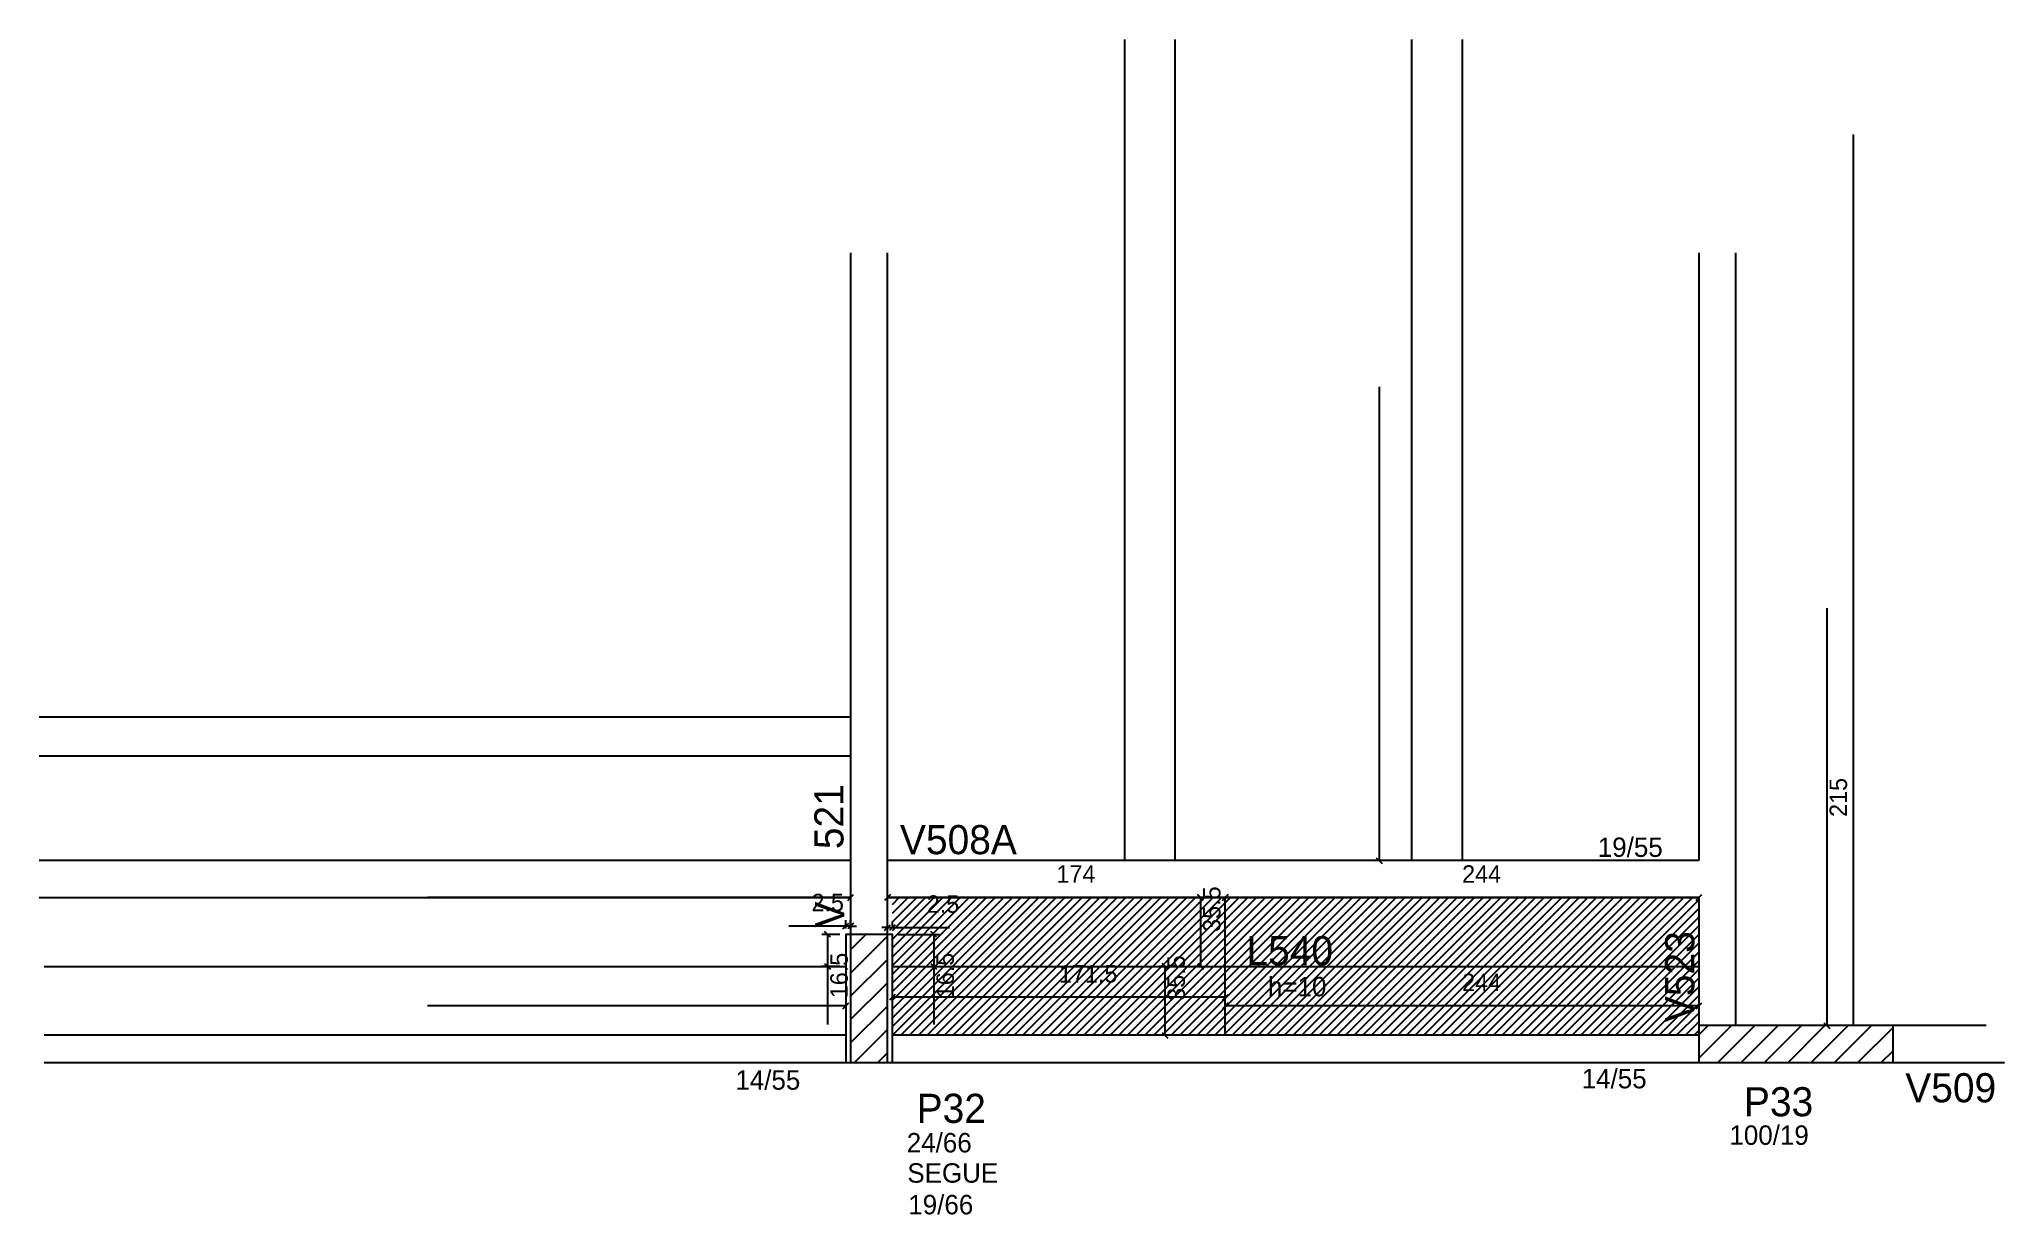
# Model space of a CAD drawing. Header units: metres. Extents: x 5363 to 6375, y 2392 to 2997.
import ezdxf

# ---------------------------------------------------------------- set-up
doc = ezdxf.new("R2010")
doc.units = ezdxf.units.M
for name, color, linetype in [('3', 7, 'Continuous'), ('4', 7, 'Continuous'), ('7', 7, 'Continuous'), ('COTA', 7, 'Continuous'), ('Painéis', 7, 'Continuous'), ('REAPROVEITAMENTO', 7, 'Continuous')]:
    doc.layers.add(name, color=color, linetype=linetype)

msp = doc.modelspace()

# ---------------------------------------------------------------- hatches: boundary and pattern name
at = {"layer": 'REAPROVEITAMENTO'}
h = msp.add_hatch(dxfattribs=at)
h.set_pattern_fill('ANSI31')
h.paths.add_polyline_path([(6217.7, 2483.9), (6217.7, 2554.9), (5802.2, 2554.9), (5802.2, 2483.9), (6217.7, 2483.9)])

# ---------------------------------------------------------------- linework, layer by layer
at = {"layer": '3', "color": 3, "lineweight": 25}
for p, q in [((5780.7, 2573.9), (5780.7, 2554.9)), ((5780.7, 2528), (5788.6, 2535.9)), ((5780.7, 2516), (5799.7, 2535)), ((5780.7, 2504), (5799.7, 2523)), ((5780.7, 2492), (5799.7, 2511)), ((5780.7, 2480), (5799.7, 2499)), ((5782.7, 2469.9), (5799.7, 2486.9)), ((6217.7, 2472.2), (6234.5, 2488.9)), ((6217.7, 2484.2), (6222.5, 2488.9)), ((6227.5, 2469.9), (6246.5, 2488.9)), ((6239.5, 2469.9), (6258.5, 2488.9)), ((6251.5, 2469.9), (6270.5, 2488.9)), ((6263.6, 2469.9), (6282.6, 2488.9)), ((6275.6, 2469.9), (6294.6, 2488.9)), ((6287.6, 2469.9), (6306.6, 2488.9)), ((6299.6, 2469.9), (6317.7, 2488)), ((5794.7, 2469.9), (5799.7, 2474.9)), ((6311.6, 2469.9), (6317.7, 2476))]:
    msp.add_line(p, q, dxfattribs=at)
for points in [[(5780.7, 2886.9), (5780.7, 2573.9)], [(5799.7, 2554.9), (5799.7, 2886.9)], [(6217.7, 2886.9), (6217.7, 2573.9)], [(6236.7, 2571.7), (6236.7, 2886.9)], [(5780.7, 2573.9), (5362.7, 2573.9)], [(6217.7, 2573.9), (5799.7, 2573.9)], [(6236.7, 2488.9), (6236.7, 2571.7)], [(5362.7, 2554.9), (5780.7, 2554.9)], [(5780.7, 2554.9), (5780.7, 2535.9)], [(5799.7, 2554.9), (6217.7, 2554.9)], [(5799.7, 2535.9), (5799.7, 2554.9)], [(6217.7, 2554.9), (6217.7, 2488.9)], [(5778.2, 2483.9), (5365.2, 2483.9)], [(6217.7, 2483.9), (5802.2, 2483.9)], [(6365.7, 2488.9), (6317.7, 2488.9)], [(5365.2, 2469.9), (5778.2, 2469.9)], [(5802.2, 2469.9), (6217.7, 2469.9)], [(6317.7, 2469.9), (6375.2, 2469.9)]]:
    msp.add_lwpolyline(points, dxfattribs=at)
at = {"layer": '7', "color": 7, "lineweight": 25}
for points in [[(5778.2, 2469.9), (5802.2, 2469.9), (5802.2, 2535.9), (5778.2, 2535.9), (5778.2, 2469.9)], [(5780.7, 2469.9), (5799.7, 2469.9), (5799.7, 2535.9), (5780.7, 2535.9), (5780.7, 2469.9)], [(6217.7, 2469.9), (6317.7, 2469.9), (6317.7, 2488.9), (6217.7, 2488.9), (6217.7, 2469.9)]]:
    msp.add_lwpolyline(points, dxfattribs=at)
at = {"layer": 'COTA', "color": 4, "lineweight": 25}
for p, q in [((6053, 2817.9), (6053, 2573.9)), ((6283.6, 2703.9), (6283.6, 2488.9)), ((5780.7, 2554.9), (5562.7, 2554.9)), ((5973.7, 2554.9), (5799.7, 2554.9)), ((5958.7, 2554.9), (5957.9, 2554.9)), ((5960.9, 2554.9), (5960.9, 2519.4)), ((6217.7, 2554.9), (5973.7, 2554.9)), ((5778.2, 2538.9), (5778.2, 2543.2)), ((5780.7, 2538.9), (5780.7, 2543.2)), ((5799.7, 2538.9), (5799.7, 2542.4)), ((5802.2, 2538.9), (5802.2, 2542.4)), ((5778.2, 2540.2), (5748.9, 2540.2)), ((5775.2, 2535.9), (5765.8, 2535.9)), ((5768.8, 2535.9), (5768.8, 2519.4)), ((5780.7, 2540.2), (5778.2, 2540.2)), ((5780.7, 2540.2), (5783.7, 2540.2)), ((5799.7, 2539.4), (5796.7, 2539.4)), ((5799.7, 2539.4), (5802.2, 2539.4)), ((5802.2, 2539.4), (5831.6, 2539.4)), ((5805.2, 2535.9), (5826.5, 2535.9)), ((5823.5, 2535.9), (5823.5, 2519.4)), ((5775.2, 2519.4), (5765.8, 2519.4)), ((5768.8, 2519.4), (5768.8, 2489.5)), ((5805.2, 2519.4), (5826.5, 2519.4)), ((5823.5, 2519.4), (5823.5, 2489.5)), ((5941.4, 2519.4), (5939.6, 2519.4)), ((5942.6, 2519.4), (5942.6, 2483.9)), ((5958.7, 2519.4), (5957.9, 2519.4)), ((5973.7, 2503.5), (5802.2, 2503.5)), ((5778.2, 2499.1), (5562.7, 2499.1)), ((6217.7, 2499.1), (5973.7, 2499.1)), ((5941.4, 2483.9), (5939.6, 2483.9))]:
    msp.add_line(p, q, dxfattribs=at)
at = {"layer": 'COTA', "color": 0, "lineweight": 25}
for p, q in [((6051.5, 2575.4), (6054.5, 2572.4)), ((5779.2, 2553.4), (5782.2, 2556.4)), ((5801.2, 2556.4), (5798.2, 2553.4)), ((5962.4, 2553.4), (5959.4, 2556.4)), ((5975.2, 2556.4), (5972.2, 2553.4)), ((5972.2, 2553.4), (5975.2, 2556.4)), ((6216.2, 2553.4), (6219.2, 2556.4)), ((5776.7, 2538.7), (5779.7, 2541.7)), ((5782.2, 2541.7), (5779.2, 2538.7)), ((5770.3, 2534.4), (5767.3, 2537.4)), ((5798.2, 2537.9), (5801.2, 2540.9)), ((5803.7, 2540.9), (5800.7, 2537.9)), ((5825, 2534.4), (5822, 2537.4)), ((5767.3, 2520.9), (5770.3, 2517.9)), ((5822, 2520.9), (5825, 2517.9)), ((5944.1, 2517.9), (5941.1, 2520.9)), ((5959.4, 2520.9), (5962.4, 2517.9)), ((5803.7, 2505), (5800.7, 2502)), ((5972.2, 2502), (5975.2, 2505)), ((5776.7, 2497.6), (5779.7, 2500.6)), ((5975.2, 2500.6), (5972.2, 2497.6)), ((6216.2, 2497.6), (6219.2, 2500.6)), ((5941.1, 2485.4), (5944.1, 2482.4)), ((6282.1, 2490.4), (6285.1, 2487.4))]:
    msp.add_line(p, q, dxfattribs=at)
at = {"layer": 'Painéis', "color": 200, "lineweight": 25}
for p, q in [((5921.7, 2996.9), (5921.7, 2573.9)), ((5947.7, 2996.9), (5947.7, 2573.9)), ((6069.7, 2996.9), (6069.7, 2573.9)), ((6095.7, 2996.9), (6095.7, 2573.9)), ((6297.2, 2947.9), (6297.2, 2488.9)), ((5362.7, 2647.9), (5780.7, 2647.9)), ((5362.7, 2627.9), (5780.7, 2627.9)), ((5973.7, 2483.9), (5973.7, 2554.9)), ((5365.2, 2519.4), (5778.2, 2519.4)), ((5802.2, 2519.4), (6217.7, 2519.4))]:
    msp.add_line(p, q, dxfattribs=at)

# ---------------------------------------------------------------- texts
at = {"layer": '3', "color": 3, "lineweight": 25}
for s, p in [('19/55', (6165.6, 2575.8)), ('h=10', (5995.7, 2504)), ('14/55', (5721.3, 2455.9)), ('14/55', (6157.3, 2456.6)), ('24/66', (5809.6, 2423.6)), ('100/19', (6233.4, 2427.5)), ('SEGUE', (5809.9, 2408)), ('19/66', (5810.4, 2391.7))]:
    msp.add_text(s, height=10, dxfattribs=at).set_placement(p)
at = {"layer": '4', "color": 4, "lineweight": 25}
for s, p in [('521', (5777, 2579.8)), ('V', (5777.4, 2539.4)), ('V523', (6215.3, 2490.7))]:
    msp.add_text(s, height=15, rotation=90, dxfattribs=at).set_placement(p)
for s, p in [('V508A', (5806.1, 2577.2)), ('L540', (5984.6, 2520)), ('V509', (6324, 2449.4)), ('P32', (5814.7, 2438.8)), ('P33', (6240.9, 2442.2))]:
    msp.add_text(s, height=15, dxfattribs=at).set_placement(p)
at = {"layer": 'COTA', "color": 240, "lineweight": 25}
for s, p in [('215', (6294, 2596.4)), ('35.5', (5971.2, 2537.2)), ('16.5', (5779.2, 2503)), ('16.5', (5833.9, 2503)), ('35.5', (5952.9, 2501.7))]:
    msp.add_text(s, height=9, rotation=90, dxfattribs=at).set_placement(p)
for s, p in [('174', (5886.7, 2562.5)), ('244', (6095.7, 2562.5)), ('2.5', (5760.5, 2547.8)), ('2.5', (5819.9, 2547)), ('171.5', (5888, 2511.1)), ('244', (6095.7, 2506.7))]:
    msp.add_text(s, height=9, dxfattribs=at).set_placement(p)

doc.saveas('drawing.dxf')
